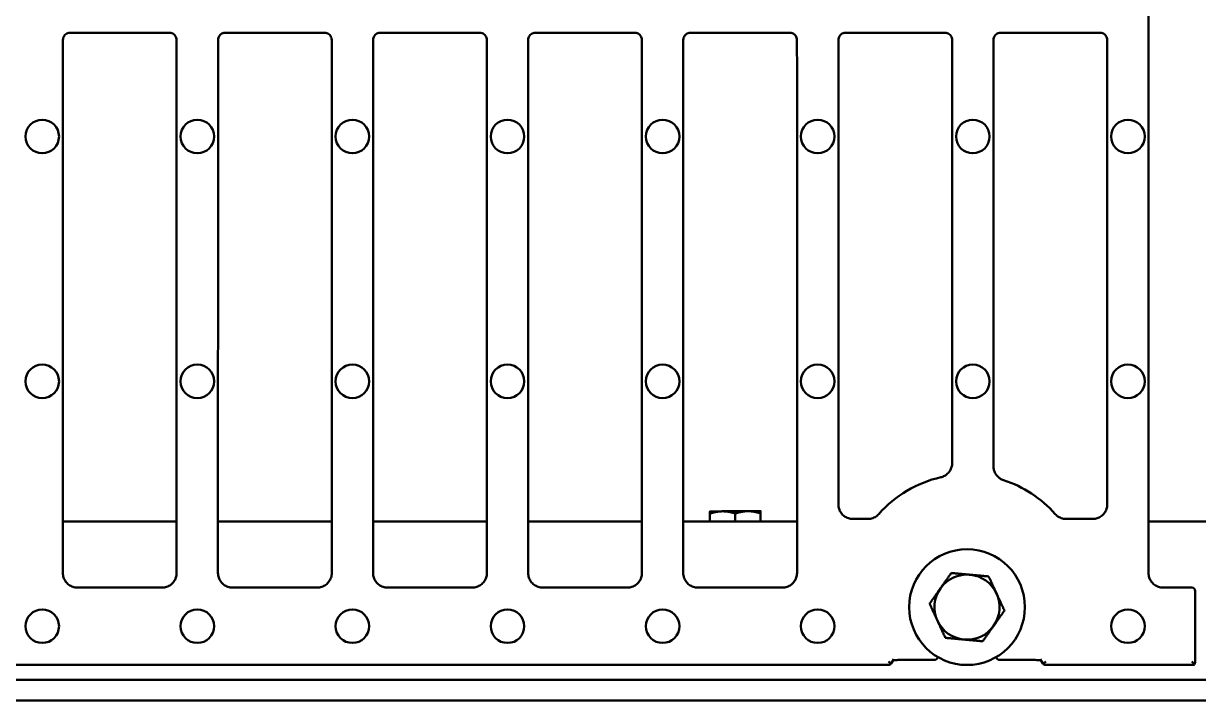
# Model space of a CAD drawing. Header units: inches. Extents: x 6 to 170, y 1 to 50.
# Drawn here: x 108.9 to 119.05, y 34.74 to 40.6 of the extents above; entities that cross this region are included whole.
import ezdxf

# ---------------------------------------------------------------- set-up
doc = ezdxf.new("R2010")
doc.units = ezdxf.units.IN
doc.header["$LTSCALE"] = 8
doc.header["$MEASUREMENT"] = 0
doc.layers.add('Visible (ANSI)', color=7, linetype='Continuous', lineweight=50)

msp = doc.modelspace()

# ---------------------------------------------------------------- linework, layer by layer
at = {"layer": 'Visible (ANSI)'}
for p, q in [((110.163255, 40.514094), (109.300851, 40.514094)), ((111.503255, 40.514094), (110.640851, 40.514094)), ((112.843255, 40.514094), (111.980851, 40.514094)), ((114.183255, 40.514094), (113.320851, 40.514094)), ((115.523255, 40.514094), (114.660851, 40.514094)), ((116.863255, 40.514094), (116.000851, 40.514094)), ((118.203255, 40.514094), (117.340851, 40.514094)), ((114.940293, 36.379432), (114.830794, 36.378952)), ((114.831182, 36.290417), (114.83088, 36.359392)), ((115.159291, 36.380391), (114.940293, 36.379432)), ((115.050184, 36.290417), (115.049877, 36.360352)), ((115.26879, 36.380871), (115.159291, 36.380391)), ((115.269186, 36.290417), (115.268875, 36.361311)), ((109.240592, 36.290417), (110.223514, 36.290417)), ((110.580592, 36.290417), (111.563514, 36.290417)), ((111.920592, 36.290417), (112.903514, 36.290417)), ((113.260592, 36.290417), (114.243514, 36.290417)), ((114.600592, 36.290417), (115.583514, 36.290417)), ((116.065391, 36.313803), (116.196513, 36.313803)), ((117.907592, 36.313803), (118.138715, 36.313803)), ((118.620592, 36.290417), (119.483514, 36.290417)), ((110.098613, 35.720637), (109.365493, 35.720637)), ((111.438613, 35.720637), (110.705493, 35.720637)), ((112.778613, 35.720637), (112.045493, 35.720637)), ((114.118613, 35.720637), (113.385493, 35.720637)), ((115.458613, 35.720637), (114.725493, 35.720637)), ((118.993144, 35.720637), (118.745493, 35.720637)), ((119.023144, 35.076818), (119.023144, 35.690637)), ((97.727279, 35.051417), (116.376827, 35.051417)), ((116.394022, 35.059775), (116.37238, 35.081417)), ((116.397236, 35.064293), (116.41985, 35.102045)), ((116.483991, 35.094923), (116.77044, 35.094923)), ((117.333666, 35.094923), (117.620115, 35.094923)), ((117.684256, 35.102045), (117.70687, 35.064293)), ((117.710084, 35.059775), (117.731726, 35.081417)), ((119.000256, 35.051417), (117.727279, 35.051417)), ((119.017546, 35.057014), (118.993144, 35.081417)), ((47.052053, 34.923417), (167.052053, 34.923417)), ((47.052053, 34.744417), (167.052053, 34.744417))]:
    msp.add_line(p, q, dxfattribs=at)
for centre, radius in [((109.062053, 39.618417), 0.145), ((110.402053, 39.618417), 0.145), ((111.742053, 39.618417), 0.145), ((113.082053, 39.618417), 0.145), ((114.422053, 39.618417), 0.145), ((115.762053, 39.618417), 0.145), ((117.102053, 39.618417), 0.145), ((118.442053, 39.618417), 0.145), ((109.062053, 37.502417), 0.145), ((110.402053, 37.502417), 0.145), ((111.742053, 37.502417), 0.145), ((113.082053, 37.502417), 0.145), ((114.422053, 37.502417), 0.145), ((115.762053, 37.502417), 0.145), ((117.102053, 37.502417), 0.145), ((118.442053, 37.502417), 0.145), ((117.052053, 35.551417), 0.5), ((109.062053, 35.386417), 0.145), ((110.402053, 35.386417), 0.145), ((111.742053, 35.386417), 0.145), ((113.082053, 35.386417), 0.145), ((114.422053, 35.386417), 0.145), ((115.762053, 35.386417), 0.145), ((118.442053, 35.386417), 0.145)]:
    msp.add_circle(centre, radius, dxfattribs=at)
for centre, radius, start, end in [((117.052053, 35.681417), 1.017692, 102.8128603, 138.4903559), ((117.052053, 35.681417), 1.017692, 41.5096441, 71.9833015), ((117.052053, 35.551417), 0.28125, 84.7499239, 144.7499239), ((117.052053, 35.551417), 0.28125, 24.7499239, 84.7499239), ((117.052053, 35.551417), 0.28125, 144.7499239, 204.7499239), ((117.052053, 35.551417), 0.28125, 324.7499239, 24.7499239), ((118.993144, 35.690637), 0.03, 0, 90), ((117.052053, 35.551417), 0.28125, 204.7499239, 264.7499239), ((117.052053, 35.551417), 0.28125, 264.7499239, 324.7499239), ((116.77044, 35.124923), 0.03, 270, 349.8092746), ((117.333666, 35.124923), 0.03, 190.1908074, 270)]:
    msp.add_arc(centre, radius, start, end, dxfattribs=at)
for centre, major_axis, ratio, start_param, end_param in [((116.37238, 35.081179), (-0.008785, -0.031759), 0.903202452, 1.102963863, 1.815608775), ((117.731726, 35.081179), (0.008785, -0.031759), 0.903202452, 4.467576532, 5.180221444), ((118.993144, 35.081169), (0.010863, -0.034611), 0.807957516, 0.579455279, 1.200263453)]:
    msp.add_ellipse(centre, major_axis=major_axis, ratio=ratio, start_param=start_param, end_param=end_param, dxfattribs=at)
for points, knots in [([(118.620936, 40.676417), (118.620936, 40.354353), (118.620926, 40.03229), (118.620891, 39.388163), (118.620866, 39.0661), (118.620804, 38.421974), (118.620766, 38.099911), (118.620693, 37.455785), (118.620657, 37.133723), (118.620601, 36.489598), (118.620583, 36.167536), (118.620574, 35.845474)], [-12.270591833, -12.270591833, -12.270591833, -12.270591833, -9.816473467, -9.816473467, -7.3623551, -7.3623551, -4.908236733, -4.908236733, -2.454118367, -2.454118367, 0, 0, 0, 0]), ([(109.240934, 40.454153), (109.240934, 40.460403), (109.241934, 40.466747), (109.245819, 40.478695), (109.248697, 40.484345), (109.256108, 40.494533), (109.260572, 40.498991), (109.270773, 40.506387), (109.276432, 40.509255), (109.288342, 40.513109), (109.294603, 40.514094), (109.300851, 40.514094)], [0, 0, 0, 0, 0.0713970065, 0.0713970065, 0.1427940129, 0.1427940129, 0.2141910194, 0.2141910194, 0.2855880258, 0.2855880258, 0.3569850323, 0.3569850323, 0.3569850323, 0.3569850323]), ([(110.163255, 40.514094), (110.169503, 40.514094), (110.175844, 40.513094), (110.187787, 40.509207), (110.193435, 40.506328), (110.203618, 40.498914), (110.208074, 40.494449), (110.215468, 40.484244), (110.218334, 40.478582), (110.222187, 40.466667), (110.223172, 40.460403), (110.223172, 40.454153)], [0, 0, 0, 0, 0.0713971809, 0.0713971809, 0.1427943617, 0.1427943617, 0.2141915426, 0.2141915426, 0.2855887234, 0.2855887234, 0.3569859043, 0.3569859043, 0.3569859043, 0.3569859043]), ([(110.580934, 40.454153), (110.580934, 40.460403), (110.581934, 40.466747), (110.585819, 40.478695), (110.588697, 40.484345), (110.596108, 40.494533), (110.600572, 40.498991), (110.610773, 40.506387), (110.616432, 40.509255), (110.628342, 40.513109), (110.634603, 40.514094), (110.640851, 40.514094)], [0, 0, 0, 0, 0.0713970065, 0.0713970065, 0.1427940129, 0.1427940129, 0.2141910194, 0.2141910194, 0.2855880258, 0.2855880258, 0.3569850323, 0.3569850323, 0.3569850323, 0.3569850323]), ([(111.503255, 40.514094), (111.509503, 40.514094), (111.515844, 40.513094), (111.527787, 40.509207), (111.533435, 40.506328), (111.543618, 40.498914), (111.548074, 40.494449), (111.555468, 40.484244), (111.558334, 40.478582), (111.562187, 40.466667), (111.563172, 40.460403), (111.563172, 40.454153)], [0, 0, 0, 0, 0.0713971809, 0.0713971809, 0.1427943617, 0.1427943617, 0.2141915426, 0.2141915426, 0.2855887234, 0.2855887234, 0.3569859043, 0.3569859043, 0.3569859043, 0.3569859043]), ([(111.920934, 40.454153), (111.920934, 40.460403), (111.921934, 40.466747), (111.925819, 40.478695), (111.928697, 40.484345), (111.936108, 40.494533), (111.940572, 40.498991), (111.950773, 40.506387), (111.956432, 40.509255), (111.968342, 40.513109), (111.974603, 40.514094), (111.980851, 40.514094)], [0, 0, 0, 0, 0.0713970065, 0.0713970065, 0.1427940129, 0.1427940129, 0.2141910194, 0.2141910194, 0.2855880258, 0.2855880258, 0.3569850323, 0.3569850323, 0.3569850323, 0.3569850323]), ([(112.843255, 40.514094), (112.849503, 40.514094), (112.855844, 40.513094), (112.867787, 40.509207), (112.873435, 40.506328), (112.883618, 40.498914), (112.888074, 40.494449), (112.895468, 40.484244), (112.898334, 40.478582), (112.902187, 40.466667), (112.903172, 40.460403), (112.903172, 40.454153)], [0, 0, 0, 0, 0.0713971809, 0.0713971809, 0.1427943617, 0.1427943617, 0.2141915426, 0.2141915426, 0.2855887234, 0.2855887234, 0.3569859043, 0.3569859043, 0.3569859043, 0.3569859043]), ([(113.260934, 40.454153), (113.260934, 40.460403), (113.261934, 40.466747), (113.265819, 40.478695), (113.268697, 40.484345), (113.276108, 40.494533), (113.280572, 40.498991), (113.290773, 40.506387), (113.296432, 40.509255), (113.308342, 40.513109), (113.314603, 40.514094), (113.320851, 40.514094)], [0, 0, 0, 0, 0.0713970065, 0.0713970065, 0.1427940129, 0.1427940129, 0.2141910194, 0.2141910194, 0.2855880258, 0.2855880258, 0.3569850323, 0.3569850323, 0.3569850323, 0.3569850323]), ([(114.183255, 40.514094), (114.189503, 40.514094), (114.195844, 40.513094), (114.207787, 40.509207), (114.213435, 40.506328), (114.223618, 40.498914), (114.228074, 40.494449), (114.235468, 40.484244), (114.238334, 40.478582), (114.242187, 40.466667), (114.243172, 40.460403), (114.243172, 40.454153)], [0, 0, 0, 0, 0.0713971809, 0.0713971809, 0.1427943617, 0.1427943617, 0.2141915426, 0.2141915426, 0.2855887234, 0.2855887234, 0.3569859043, 0.3569859043, 0.3569859043, 0.3569859043]), ([(114.600934, 40.454153), (114.600934, 40.460403), (114.601934, 40.466747), (114.605819, 40.478695), (114.608697, 40.484345), (114.616108, 40.494533), (114.620572, 40.498991), (114.630773, 40.506387), (114.636432, 40.509255), (114.648342, 40.513109), (114.654603, 40.514094), (114.660851, 40.514094)], [0, 0, 0, 0, 0.0713970065, 0.0713970065, 0.1427940129, 0.1427940129, 0.2141910194, 0.2141910194, 0.2855880258, 0.2855880258, 0.3569850323, 0.3569850323, 0.3569850323, 0.3569850323]), ([(115.523255, 40.514094), (115.529503, 40.514094), (115.535844, 40.513094), (115.547787, 40.509207), (115.553435, 40.506328), (115.563618, 40.498914), (115.568074, 40.494449), (115.575468, 40.484244), (115.578334, 40.478582), (115.582187, 40.466667), (115.583172, 40.460403), (115.583172, 40.454153)], [0, 0, 0, 0, 0.0713971809, 0.0713971809, 0.1427943617, 0.1427943617, 0.2141915426, 0.2141915426, 0.2855887234, 0.2855887234, 0.3569859043, 0.3569859043, 0.3569859043, 0.3569859043]), ([(115.940934, 40.454153), (115.940934, 40.460403), (115.941934, 40.466747), (115.945819, 40.478695), (115.948697, 40.484345), (115.956108, 40.494533), (115.960572, 40.498991), (115.970773, 40.506387), (115.976432, 40.509255), (115.988342, 40.513109), (115.994603, 40.514094), (116.000851, 40.514094)], [0, 0, 0, 0, 0.0713970065, 0.0713970065, 0.1427940129, 0.1427940129, 0.2141910194, 0.2141910194, 0.2855880258, 0.2855880258, 0.3569850323, 0.3569850323, 0.3569850323, 0.3569850323]), ([(116.863255, 40.514094), (116.869503, 40.514094), (116.875844, 40.513094), (116.887787, 40.509207), (116.893435, 40.506328), (116.903618, 40.498914), (116.908074, 40.494449), (116.915468, 40.484244), (116.918334, 40.478582), (116.922187, 40.466667), (116.923172, 40.460403), (116.923172, 40.454153)], [0, 0, 0, 0, 0.0713971809, 0.0713971809, 0.1427943617, 0.1427943617, 0.2141915426, 0.2141915426, 0.2855887234, 0.2855887234, 0.3569859043, 0.3569859043, 0.3569859043, 0.3569859043]), ([(117.280934, 40.454153), (117.280934, 40.460403), (117.281934, 40.466747), (117.285819, 40.478695), (117.288697, 40.484345), (117.296108, 40.494533), (117.300572, 40.498991), (117.310773, 40.506387), (117.316432, 40.509255), (117.328342, 40.513109), (117.334603, 40.514094), (117.340851, 40.514094)], [0, 0, 0, 0, 0.0713970065, 0.0713970065, 0.1427940129, 0.1427940129, 0.2141910194, 0.2141910194, 0.2855880258, 0.2855880258, 0.3569850323, 0.3569850323, 0.3569850323, 0.3569850323]), ([(118.203255, 40.514094), (118.209503, 40.514094), (118.215844, 40.513094), (118.227787, 40.509207), (118.233435, 40.506328), (118.243618, 40.498914), (118.248074, 40.494449), (118.255468, 40.484244), (118.258334, 40.478582), (118.262187, 40.466667), (118.263172, 40.460403), (118.263172, 40.454153)], [0, 0, 0, 0, 0.0713971809, 0.0713971809, 0.1427943617, 0.1427943617, 0.2141915426, 0.2141915426, 0.2855887234, 0.2855887234, 0.3569859043, 0.3569859043, 0.3569859043, 0.3569859043]), ([(109.240934, 40.454153), (109.24093, 40.146907), (109.240917, 39.839661), (109.240879, 39.22517), (109.240853, 38.917925), (109.240791, 38.303433), (109.240755, 37.996188), (109.240685, 37.381698), (109.240651, 37.074453), (109.2406, 36.459963), (109.240582, 36.152718), (109.240574, 35.845474)], [-11.706043253, -11.706043253, -11.706043253, -11.706043253, -9.364834602, -9.364834602, -7.023625952, -7.023625952, -4.682417301, -4.682417301, -2.341208651, -2.341208651, 0, 0, 0, 0]), ([(110.223172, 40.454153), (110.223176, 40.146907), (110.223189, 39.839661), (110.223227, 39.22517), (110.223253, 38.917925), (110.223315, 38.303433), (110.223351, 37.996188), (110.223421, 37.381698), (110.223455, 37.074453), (110.223506, 36.459963), (110.223524, 36.152718), (110.223532, 35.845474)], [0, 0, 0, 0, 2.341208651, 2.341208651, 4.682417301, 4.682417301, 7.023625952, 7.023625952, 9.364834602, 9.364834602, 11.706043253, 11.706043253, 11.706043253, 11.706043253]), ([(110.580934, 40.454153), (110.58093, 40.146907), (110.580917, 39.839661), (110.580879, 39.22517), (110.580853, 38.917925), (110.580791, 38.303433), (110.580755, 37.996188), (110.580685, 37.381698), (110.580651, 37.074453), (110.5806, 36.459963), (110.580582, 36.152718), (110.580574, 35.845474)], [-11.706043253, -11.706043253, -11.706043253, -11.706043253, -9.364834602, -9.364834602, -7.023625952, -7.023625952, -4.682417301, -4.682417301, -2.341208651, -2.341208651, 0, 0, 0, 0]), ([(111.563172, 40.454153), (111.563176, 40.146907), (111.563189, 39.839661), (111.563227, 39.22517), (111.563253, 38.917925), (111.563315, 38.303433), (111.563351, 37.996188), (111.563421, 37.381698), (111.563455, 37.074453), (111.563506, 36.459963), (111.563524, 36.152718), (111.563532, 35.845474)], [0, 0, 0, 0, 2.341208651, 2.341208651, 4.682417301, 4.682417301, 7.023625952, 7.023625952, 9.364834602, 9.364834602, 11.706043253, 11.706043253, 11.706043253, 11.706043253]), ([(111.920934, 40.454153), (111.92093, 40.146907), (111.920917, 39.839661), (111.920879, 39.22517), (111.920853, 38.917925), (111.920791, 38.303433), (111.920755, 37.996188), (111.920685, 37.381698), (111.920651, 37.074453), (111.9206, 36.459963), (111.920582, 36.152718), (111.920574, 35.845474)], [-11.706043253, -11.706043253, -11.706043253, -11.706043253, -9.364834602, -9.364834602, -7.023625952, -7.023625952, -4.682417301, -4.682417301, -2.341208651, -2.341208651, 0, 0, 0, 0]), ([(112.903172, 40.454153), (112.903176, 40.146907), (112.903189, 39.839661), (112.903227, 39.22517), (112.903253, 38.917925), (112.903315, 38.303433), (112.903351, 37.996188), (112.903421, 37.381698), (112.903455, 37.074453), (112.903506, 36.459963), (112.903524, 36.152718), (112.903532, 35.845474)], [0, 0, 0, 0, 2.341208651, 2.341208651, 4.682417301, 4.682417301, 7.023625952, 7.023625952, 9.364834602, 9.364834602, 11.706043253, 11.706043253, 11.706043253, 11.706043253]), ([(113.260934, 40.454153), (113.26093, 40.146907), (113.260917, 39.839661), (113.260879, 39.22517), (113.260853, 38.917925), (113.260791, 38.303433), (113.260755, 37.996188), (113.260685, 37.381698), (113.260651, 37.074453), (113.2606, 36.459963), (113.260582, 36.152718), (113.260574, 35.845474)], [-11.706043253, -11.706043253, -11.706043253, -11.706043253, -9.364834602, -9.364834602, -7.023625952, -7.023625952, -4.682417301, -4.682417301, -2.341208651, -2.341208651, 0, 0, 0, 0]), ([(114.243172, 40.454153), (114.243176, 40.146907), (114.243189, 39.839661), (114.243227, 39.22517), (114.243253, 38.917925), (114.243315, 38.303433), (114.243351, 37.996188), (114.243421, 37.381698), (114.243455, 37.074453), (114.243506, 36.459963), (114.243524, 36.152718), (114.243532, 35.845474)], [0, 0, 0, 0, 2.341208651, 2.341208651, 4.682417301, 4.682417301, 7.023625952, 7.023625952, 9.364834602, 9.364834602, 11.706043253, 11.706043253, 11.706043253, 11.706043253]), ([(114.600934, 40.454153), (114.60093, 40.146907), (114.600917, 39.839661), (114.600879, 39.22517), (114.600853, 38.917925), (114.600791, 38.303433), (114.600755, 37.996188), (114.600685, 37.381698), (114.600651, 37.074453), (114.6006, 36.459963), (114.600582, 36.152718), (114.600574, 35.845474)], [-11.706043253, -11.706043253, -11.706043253, -11.706043253, -9.364834602, -9.364834602, -7.023625952, -7.023625952, -4.682417301, -4.682417301, -2.341208651, -2.341208651, 0, 0, 0, 0]), ([(115.583172, 40.454153), (115.583176, 40.146907), (115.583189, 39.839661), (115.583227, 39.22517), (115.583253, 38.917925), (115.583315, 38.303433), (115.583351, 37.996188), (115.583421, 37.381698), (115.583455, 37.074453), (115.583506, 36.459963), (115.583524, 36.152718), (115.583532, 35.845474)], [0, 0, 0, 0, 2.341208651, 2.341208651, 4.682417301, 4.682417301, 7.023625952, 7.023625952, 9.364834602, 9.364834602, 11.706043253, 11.706043253, 11.706043253, 11.706043253]), ([(115.940934, 40.454153), (115.940931, 40.186452), (115.94092, 39.91875), (115.94089, 39.383348), (115.94087, 39.115647), (115.94082, 38.580244), (115.940791, 38.312543), (115.94073, 37.777141), (115.940699, 37.509441), (115.940643, 36.974039), (115.940618, 36.706339), (115.940601, 36.438639)], [-10.199402739, -10.199402739, -10.199402739, -10.199402739, -8.159522191, -8.159522191, -6.119641643, -6.119641643, -4.079761096, -4.079761096, -2.039880548, -2.039880548, 0, 0, 0, 0]), ([(116.923172, 40.454153), (116.923175, 40.210242), (116.923184, 39.966332), (116.92321, 39.47851), (116.923227, 39.2346), (116.923269, 38.746779), (116.923295, 38.502868), (116.923349, 38.015047), (116.923377, 37.771137), (116.923432, 37.283317), (116.923457, 37.039407), (116.923478, 36.795497)], [0, 0, 0, 0, 1.858596239, 1.858596239, 3.717192478, 3.717192478, 5.575788717, 5.575788717, 7.434384955, 7.434384955, 9.292981194, 9.292981194, 9.292981194, 9.292981194]), ([(117.280934, 40.454153), (117.280931, 40.208404), (117.280922, 39.962655), (117.280896, 39.471157), (117.280878, 39.225408), (117.280835, 38.73391), (117.28081, 38.488161), (117.280755, 37.996664), (117.280726, 37.750915), (117.280672, 37.259418), (117.280646, 37.01367), (117.280625, 36.767922)], [-9.36302211, -9.36302211, -9.36302211, -9.36302211, -7.490417688, -7.490417688, -5.617813266, -5.617813266, -3.745208844, -3.745208844, -1.872604422, -1.872604422, 0, 0, 0, 0]), ([(118.263172, 40.454153), (118.263175, 40.186452), (118.263186, 39.91875), (118.263216, 39.383348), (118.263236, 39.115647), (118.263286, 38.580244), (118.263315, 38.312543), (118.263376, 37.777141), (118.263407, 37.509441), (118.263463, 36.974039), (118.263488, 36.706339), (118.263505, 36.438639)], [0, 0, 0, 0, 2.039880548, 2.039880548, 4.079761096, 4.079761096, 6.119641643, 6.119641643, 8.159522191, 8.159522191, 10.199402739, 10.199402739, 10.199402739, 10.199402739]), ([(116.923478, 36.795497), (116.923479, 36.784337), (116.92196, 36.773033), (116.915969, 36.751353), (116.911552, 36.741025), (116.899997, 36.72171), (116.89291, 36.712856), (116.87674, 36.697433), (116.867559, 36.690782), (116.847884, 36.680223), (116.837241, 36.676242), (116.826362, 36.673768)], [0, 0, 0, 0, 0.1054228845, 0.1054228845, 0.210845769, 0.210845769, 0.3162686535, 0.3162686535, 0.4216915379, 0.4216915379, 0.5271144224, 0.5271144224, 0.5271144224, 0.5271144224]), ([(117.366819, 36.649208), (117.356923, 36.652427), (117.347315, 36.656941), (117.3296, 36.668201), (117.321544, 36.674877), (117.307201, 36.690175), (117.300974, 36.698781), (117.29096, 36.71707), (117.287098, 36.726866), (117.28194, 36.747043), (117.280625, 36.757513), (117.280625, 36.767922)], [0, 0, 0, 0, 0.0983394734, 0.0983394734, 0.1966789469, 0.1966789469, 0.2950184203, 0.2950184203, 0.3933578937, 0.3933578937, 0.4916973671, 0.4916973671, 0.4916973671, 0.4916973671]), ([(116.065391, 36.313803), (116.052379, 36.313803), (116.039173, 36.315883), (116.014293, 36.323977), (116.002528, 36.329972), (115.981314, 36.345414), (115.972033, 36.354717), (115.956635, 36.375974), (115.950667, 36.387766), (115.942648, 36.412582), (115.940601, 36.425625), (115.940601, 36.438639)], [0, 0, 0, 0, 0.1229171095, 0.1229171095, 0.245834219, 0.245834219, 0.3687513285, 0.3687513285, 0.4916684379, 0.4916684379, 0.6145855474, 0.6145855474, 0.6145855474, 0.6145855474]), ([(116.28996, 36.355888), (116.285312, 36.350637), (116.280181, 36.345737), (116.269145, 36.33687), (116.263241, 36.332906), (116.25093, 36.32607), (116.244517, 36.323189), (116.231243, 36.318525), (116.224432, 36.316762), (116.210573, 36.314398), (116.203526, 36.313803), (116.196513, 36.313803)], [0, 0, 0, 0, 0.066276708, 0.066276708, 0.1325534161, 0.1325534161, 0.1988301241, 0.1988301241, 0.2651068321, 0.2651068321, 0.3313835402, 0.3313835402, 0.3313835402, 0.3313835402]), ([(117.907592, 36.313803), (117.90058, 36.313803), (117.89351, 36.314398), (117.879556, 36.316786), (117.872675, 36.31858), (117.859396, 36.323269), (117.852988, 36.326162), (117.840699, 36.333011), (117.834865, 36.336943), (117.823909, 36.345754), (117.818794, 36.350637), (117.814146, 36.355888)], [0, 0, 0, 0, 0.066276721, 0.066276721, 0.132553442, 0.132553442, 0.1988301629, 0.1988301629, 0.2651068839, 0.2651068839, 0.3313836049, 0.3313836049, 0.3313836049, 0.3313836049]), ([(118.263505, 36.438639), (118.263505, 36.425625), (118.261427, 36.412416), (118.253339, 36.38753), (118.247348, 36.375762), (118.231914, 36.35454), (118.222615, 36.345255), (118.201366, 36.32985), (118.189577, 36.323877), (118.164767, 36.315853), (118.151727, 36.313803), (118.138715, 36.313803)], [0, 0, 0, 0, 0.1229167888, 0.1229167888, 0.2458335776, 0.2458335776, 0.3687503664, 0.3687503664, 0.4916671552, 0.4916671552, 0.614583944, 0.614583944, 0.614583944, 0.614583944]), ([(109.365493, 35.720637), (109.352474, 35.720637), (109.339258, 35.722717), (109.31436, 35.73081), (109.302585, 35.736805), (109.281348, 35.752246), (109.272056, 35.761548), (109.256637, 35.782806), (109.250658, 35.794599), (109.242626, 35.819416), (109.240573, 35.83246), (109.240574, 35.845474)], [0, 0, 0, 0, 0.1229638236, 0.1229638236, 0.2459276472, 0.2459276472, 0.3688914708, 0.3688914708, 0.4918552944, 0.4918552944, 0.614819118, 0.614819118, 0.614819118, 0.614819118]), ([(110.223532, 35.845474), (110.223533, 35.83246), (110.22145, 35.81925), (110.213348, 35.794363), (110.207346, 35.782594), (110.191891, 35.761373), (110.182581, 35.752087), (110.16131, 35.736683), (110.149511, 35.730711), (110.124682, 35.722686), (110.111632, 35.720637), (110.098613, 35.720637)], [0, 0, 0, 0, 0.1229644103, 0.1229644103, 0.2459288205, 0.2459288205, 0.3688932308, 0.3688932308, 0.4918576411, 0.4918576411, 0.6148220514, 0.6148220514, 0.6148220514, 0.6148220514]), ([(110.705493, 35.720637), (110.692474, 35.720637), (110.679258, 35.722717), (110.65436, 35.73081), (110.642585, 35.736805), (110.621348, 35.752246), (110.612056, 35.761548), (110.596637, 35.782806), (110.590658, 35.794599), (110.582626, 35.819416), (110.580573, 35.83246), (110.580574, 35.845474)], [0, 0, 0, 0, 0.1229638236, 0.1229638236, 0.2459276472, 0.2459276472, 0.3688914708, 0.3688914708, 0.4918552944, 0.4918552944, 0.614819118, 0.614819118, 0.614819118, 0.614819118]), ([(111.563532, 35.845474), (111.563533, 35.83246), (111.56145, 35.81925), (111.553348, 35.794363), (111.547346, 35.782594), (111.531891, 35.761373), (111.522581, 35.752087), (111.50131, 35.736683), (111.489511, 35.730711), (111.464682, 35.722686), (111.451632, 35.720637), (111.438613, 35.720637)], [0, 0, 0, 0, 0.1229644103, 0.1229644103, 0.2459288205, 0.2459288205, 0.3688932308, 0.3688932308, 0.4918576411, 0.4918576411, 0.6148220514, 0.6148220514, 0.6148220514, 0.6148220514]), ([(112.045493, 35.720637), (112.032474, 35.720637), (112.019258, 35.722717), (111.99436, 35.73081), (111.982585, 35.736805), (111.961348, 35.752246), (111.952056, 35.761548), (111.936637, 35.782806), (111.930658, 35.794599), (111.922626, 35.819416), (111.920573, 35.83246), (111.920574, 35.845474)], [0, 0, 0, 0, 0.1229638236, 0.1229638236, 0.2459276472, 0.2459276472, 0.3688914708, 0.3688914708, 0.4918552944, 0.4918552944, 0.614819118, 0.614819118, 0.614819118, 0.614819118]), ([(112.903532, 35.845474), (112.903533, 35.83246), (112.90145, 35.81925), (112.893348, 35.794363), (112.887346, 35.782594), (112.871891, 35.761373), (112.862581, 35.752087), (112.84131, 35.736683), (112.829511, 35.730711), (112.804682, 35.722686), (112.791632, 35.720637), (112.778613, 35.720637)], [0, 0, 0, 0, 0.1229644103, 0.1229644103, 0.2459288205, 0.2459288205, 0.3688932308, 0.3688932308, 0.4918576411, 0.4918576411, 0.6148220514, 0.6148220514, 0.6148220514, 0.6148220514]), ([(113.385493, 35.720637), (113.372474, 35.720637), (113.359258, 35.722717), (113.33436, 35.73081), (113.322585, 35.736805), (113.301348, 35.752246), (113.292056, 35.761548), (113.276637, 35.782806), (113.270658, 35.794599), (113.262626, 35.819416), (113.260573, 35.83246), (113.260574, 35.845474)], [0, 0, 0, 0, 0.1229638236, 0.1229638236, 0.2459276472, 0.2459276472, 0.3688914708, 0.3688914708, 0.4918552944, 0.4918552944, 0.614819118, 0.614819118, 0.614819118, 0.614819118]), ([(114.243532, 35.845474), (114.243533, 35.83246), (114.24145, 35.81925), (114.233348, 35.794363), (114.227346, 35.782594), (114.211891, 35.761373), (114.202581, 35.752087), (114.18131, 35.736683), (114.169511, 35.730711), (114.144682, 35.722686), (114.131632, 35.720637), (114.118613, 35.720637)], [0, 0, 0, 0, 0.1229644103, 0.1229644103, 0.2459288205, 0.2459288205, 0.3688932308, 0.3688932308, 0.4918576411, 0.4918576411, 0.6148220514, 0.6148220514, 0.6148220514, 0.6148220514]), ([(114.725493, 35.720637), (114.712474, 35.720637), (114.699258, 35.722717), (114.67436, 35.73081), (114.662585, 35.736805), (114.641348, 35.752246), (114.632056, 35.761548), (114.616637, 35.782806), (114.610658, 35.794599), (114.602626, 35.819416), (114.600573, 35.83246), (114.600574, 35.845474)], [0, 0, 0, 0, 0.1229638236, 0.1229638236, 0.2459276472, 0.2459276472, 0.3688914708, 0.3688914708, 0.4918552944, 0.4918552944, 0.614819118, 0.614819118, 0.614819118, 0.614819118]), ([(115.583532, 35.845474), (115.583533, 35.83246), (115.58145, 35.81925), (115.573348, 35.794363), (115.567346, 35.782594), (115.551891, 35.761373), (115.542581, 35.752087), (115.52131, 35.736683), (115.509511, 35.730711), (115.484682, 35.722686), (115.471632, 35.720637), (115.458613, 35.720637)], [0, 0, 0, 0, 0.1229644103, 0.1229644103, 0.2459288205, 0.2459288205, 0.3688932308, 0.3688932308, 0.4918576411, 0.4918576411, 0.6148220514, 0.6148220514, 0.6148220514, 0.6148220514]), ([(118.745493, 35.720637), (118.732474, 35.720637), (118.719424, 35.722686), (118.694595, 35.730711), (118.682796, 35.736683), (118.661525, 35.752087), (118.652215, 35.761373), (118.63676, 35.782594), (118.630758, 35.794363), (118.622656, 35.81925), (118.620573, 35.83246), (118.620574, 35.845474)], [0, 0, 0, 0, 0.1229644103, 0.1229644103, 0.2459288205, 0.2459288205, 0.3688932308, 0.3688932308, 0.4918576411, 0.4918576411, 0.6148220514, 0.6148220514, 0.6148220514, 0.6148220514]), ([(116.376827, 35.051417), (116.376968, 35.051417), (116.37712, 35.05142), (116.377878, 35.051453), (116.378572, 35.051523), (116.380831, 35.051874), (116.382535, 35.052297), (116.387618, 35.054262), (116.391119, 35.056486), (116.394022, 35.059775)], [0.58400358758, 0.58400358758, 0.58400358758, 0.58400358758, 0.58704720667, 0.58704720667, 0.59837062795, 0.59837062795, 0.62101747053, 0.62101747053, 0.66339793763, 0.66339793763, 0.66339793763, 0.66339793763]), ([(116.483991, 35.094923), (116.475146, 35.094923), (116.466302, 35.094804), (116.449497, 35.094344), (116.441537, 35.094001), (116.427484, 35.093147), (116.421351, 35.092635), (116.415509, 35.091983), (116.414568, 35.09187), (116.413687, 35.091757)], [0, 0, 0, 0, 0.3036872898, 0.3036872898, 0.6073745797, 0.6073745797, 0.9056866296, 0.9056866296, 0.9666475944, 0.9666475944, 0.9666475944, 0.9666475944]), ([(117.690417, 35.091759), (117.690235, 35.091782), (117.690051, 35.091806), (117.686085, 35.092295), (117.681294, 35.092756), (117.669518, 35.093621), (117.662307, 35.094012), (117.646496, 35.094607), (117.637853, 35.094804), (117.626089, 35.09491), (117.623102, 35.094923), (117.620115, 35.094923)], [-0.966772445, -0.966772445, -0.966772445, -0.966772445, -0.9541589238, -0.9541589238, -0.6986406649, -0.6986406649, -0.4062398512, -0.4062398512, -0.1025525614, -0.1025525614, 0, 0, 0, 0]), ([(117.710084, 35.059775), (117.713021, 35.056447), (117.716586, 35.0542), (117.721692, 35.052264), (117.723368, 35.051855), (117.725587, 35.051517), (117.726269, 35.05145), (117.727004, 35.05142), (117.727147, 35.051417), (117.727279, 35.051417)], [0.48834657481, 0.48834657481, 0.48834657481, 0.48834657481, 0.53122669947, 0.53122669947, 0.55347524242, 0.55347524242, 0.5645995139, 0.5645995139, 0.56745422028, 0.56745422028, 0.56745422028, 0.56745422028]), ([(119.000256, 35.051417), (119.000619, 35.051417), (119.000993, 35.051424), (119.003332, 35.051522), (119.005473, 35.051825), (119.010752, 35.053119), (119.014482, 35.054711), (119.017546, 35.057014)], [0.01703827592, 0.01703827592, 0.01703827592, 0.01703827592, 0.021207407, 0.021207407, 0.04241481399, 0.04241481399, 0.078548741, 0.078548741, 0.078548741, 0.078548741])]:
    msp.add_open_spline(points, degree=3, knots=knots, dxfattribs=at)
for points in [[(114.83088, 36.359392), (114.830794, 36.378952), (114.830794, 36.378952)], [(114.940293, 36.379432), (114.889474, 36.379209), (114.83088, 36.359392)], [(115.049877, 36.360352), (114.991111, 36.379654), (114.940293, 36.379432)], [(115.159291, 36.380391), (115.108472, 36.380169), (115.049877, 36.360352)], [(115.268875, 36.361311), (115.210109, 36.380614), (115.159291, 36.380391)], [(115.26879, 36.380871), (115.26879, 36.380871), (115.268875, 36.361311)], [(116.822373, 35.713739), (116.865867, 35.775282), (116.91609, 35.846345)], [(116.91609, 35.846345), (117.002744, 35.838382), (117.077788, 35.831487)], [(117.077788, 35.831487), (117.152833, 35.824591), (117.239487, 35.816628)], [(117.239487, 35.816628), (117.275918, 35.737603), (117.307468, 35.669164)], [(116.728656, 35.581133), (116.778879, 35.652196), (116.822373, 35.713739)], [(117.307468, 35.669164), (117.339019, 35.600726), (117.37545, 35.5217)], [(116.796638, 35.433669), (116.765087, 35.502107), (116.728656, 35.581133)], [(116.864619, 35.286205), (116.828188, 35.365231), (116.796638, 35.433669)], [(117.37545, 35.5217), (117.325227, 35.450637), (117.281733, 35.389094)], [(117.281733, 35.389094), (117.238239, 35.327552), (117.188016, 35.256488)], [(117.026318, 35.271346), (116.951273, 35.278242), (116.864619, 35.286205)], [(117.188016, 35.256488), (117.101362, 35.264451), (117.026318, 35.271346)]]:
    msp.add_rational_spline(points, [1, 1.0379548493, 1], degree=2, dxfattribs=at)

doc.saveas('drawing.dxf')
